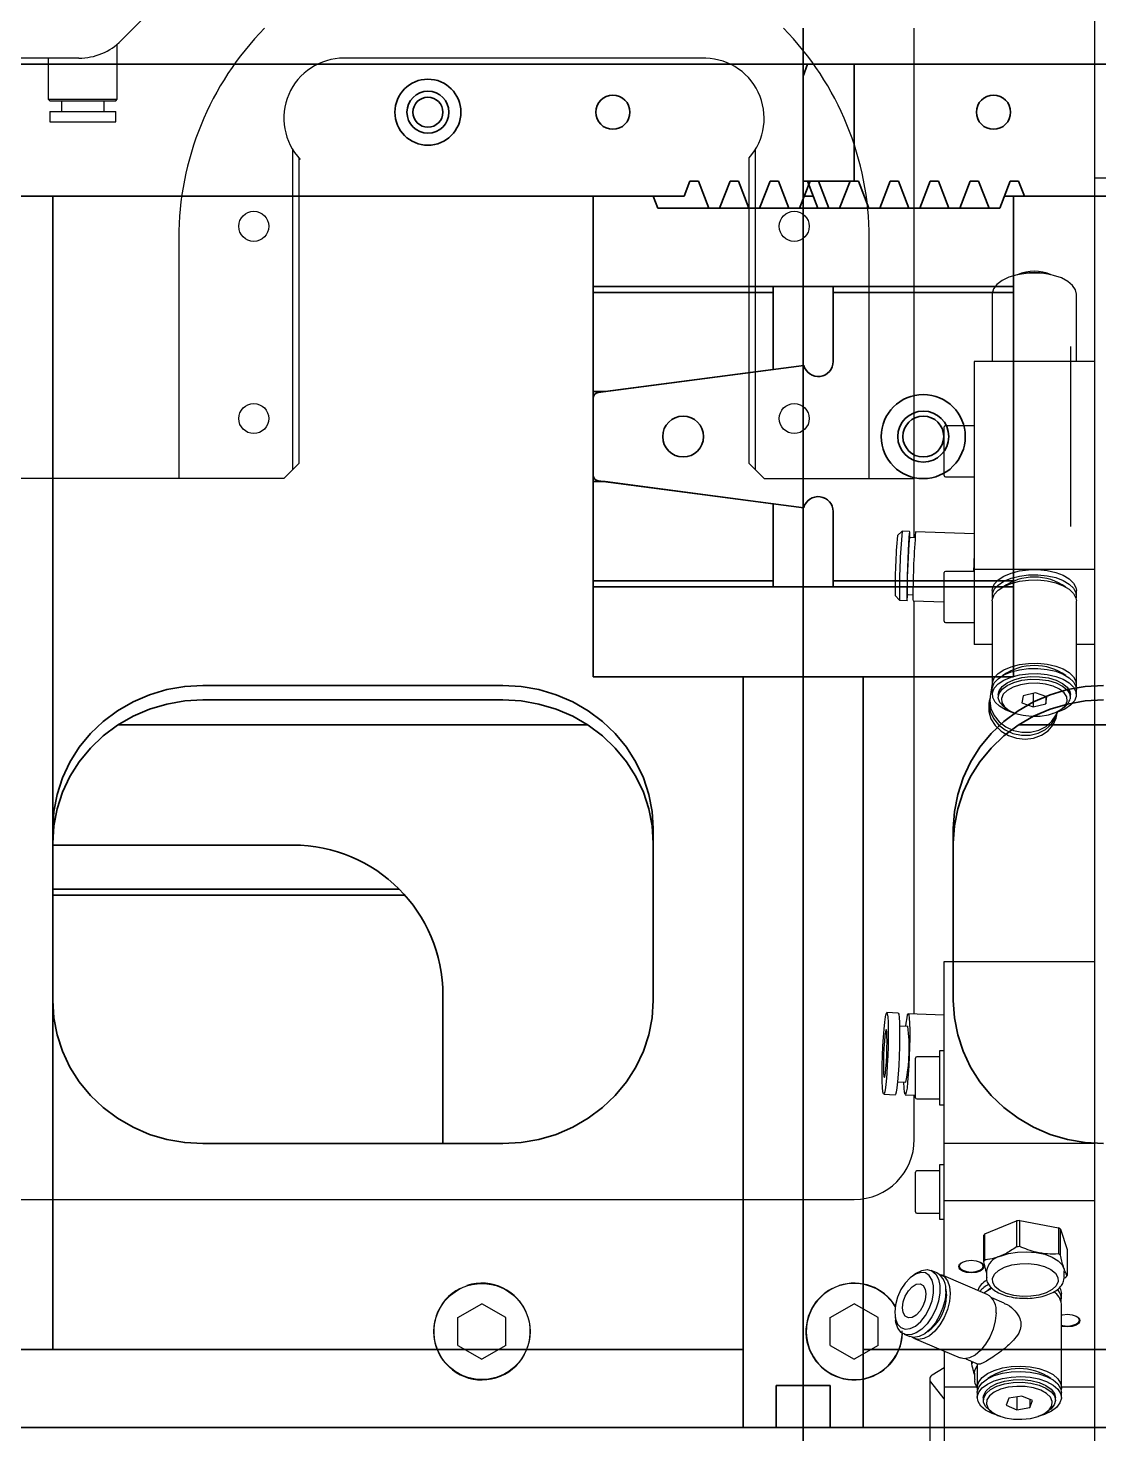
# Model space of a CAD drawing. Header units: inches. Extents: x 16559 to 58559, y 6500 to 36200.
# Drawn here: x 32715.5 to 32893.8, y 29708.2 to 29942.3 of the extents above; entities that cross this region are included whole.
import ezdxf

# ---------------------------------------------------------------- set-up
doc = ezdxf.new("R2010")
doc.units = ezdxf.units.IN
doc.header["$LTSCALE"] = 300
doc.layers.add('GUIDE', color=4, linetype='Continuous', lineweight=35)
doc.layers.add('MORSE', color=41, linetype='Continuous')

# ---------------------------------------------------------------- blocks, each defined once
blk = doc.blocks.new('A$C17fb79fa')
at = {"layer": 'GUIDE'}
for p, q in [((0, 275), (0, 269)), ((4000, 269), (4000, 275)), ((1.77, 269), (0, 269)), ((0, 269), (0, 255)), ((0.71, 269), (0, 267)), ((0, 249.5), (0, 267)), ((8.51, 269), (1.77, 269)), ((1008.51, 269), (8.51, 269)), ((8.51, 269), (8.51, 249.5)), ((4008.51, 269), (3008.51, 269)), ((4008.51, 249.5), (4008.51, 269)), ((0, 249.5), (0, 247)), ((0, 249.5), (8.51, 249.5)), ((2.44, 245), (0.7, 249.5)), ((8.51, 249.5), (9.21, 249.5)), ((9.21, 249.5), (10.95, 245)), ((12.74, 245), (14.48, 249.5)), ((14.48, 249.5), (15.88, 249.5)), ((15.88, 249.5), (17.62, 245)), ((19.4, 245), (21.14, 249.5)), ((21.14, 249.5), (22.55, 249.5)), ((22.55, 249.5), (24.28, 245)), ((26.07, 245), (27.81, 249.5)), ((27.81, 249.5), (29.21, 249.5)), ((29.21, 249.5), (30.95, 245)), ((32.74, 245), (34.48, 249.5)), ((34.48, 249.5), (35.88, 249.5)), ((35.88, 249.5), (36.84, 247)), ((3980.18, 247), (3981.14, 249.5)), ((3981.14, 249.5), (3982.55, 249.5)), ((3982.55, 249.5), (3984.28, 245)), ((3986.07, 245), (3987.81, 249.5)), ((3987.81, 249.5), (3989.21, 249.5)), ((3989.21, 249.5), (3990.95, 245)), ((3992.74, 245), (3994.48, 249.5)), ((3994.48, 249.5), (3995.88, 249.5)), ((3995.88, 249.5), (3997.62, 245)), ((3999.41, 245), (4001.14, 249.5)), ((4001.14, 249.5), (4002.55, 249.5)), ((4002.55, 249.5), (4004.28, 245)), ((4006.07, 245), (4007.81, 249.5)), ((4007.81, 249.5), (4008.51, 249.5)), ((1.67, 247), (0, 247)), ((0, 247), (0, 232)), ((36.84, 247), (33.51, 247)), ((35, 232), (35, 247)), ((980.18, 247), (36.84, 247)), ((3980.18, 247), (3036.84, 247)), ((3875, 239), (3875, 247)), ((3965, 232), (3965, 247)), ((3975.77, 245), (3975, 247)), ((10.95, 245), (2.44, 245)), ((10.95, 245), (12.74, 245)), ((17.62, 245), (12.74, 245)), ((17.62, 245), (19.4, 245)), ((24.28, 245), (19.4, 245)), ((24.28, 245), (26.07, 245)), ((30.95, 245), (26.07, 245)), ((30.95, 245), (32.74, 245)), ((3984.28, 245), (3975.77, 245)), ((3984.28, 245), (3986.07, 245)), ((3990.95, 245), (3986.07, 245)), ((3990.95, 245), (3992.74, 245)), ((3997.62, 245), (3992.74, 245)), ((3997.62, 245), (3999.41, 245)), ((4004.28, 245), (3999.41, 245)), ((4000, 232), (4000, 245)), ((4004.28, 245), (4006.07, 245)), ((3875, 239), (3875, 55)), ((-35, 232), (-5, 232)), ((-35, 231), (-35, 232)), ((-5, 232), (-5, 231)), ((5, 232), (0, 232)), ((0, 218.84), (0, 232)), ((5, 232), (35, 232)), ((5, 231), (5, 232)), ((35, 232), (35, 231)), ((4000, 232), (3965, 232)), ((3965, 182), (3965, 232)), ((4000, 232), (4000, 182)), ((-5, 231), (-35, 231)), ((-35, 214.5), (-35, 231)), ((-5, 231), (-5, 218.18)), ((5, 231), (5, 219.5)), ((35, 231), (5, 231)), ((35, 183), (35, 231)), ((0.09, 218.85), (-34.13, 214.35)), ((-5, 218.18), (-32.98, 214.5)), ((-32.98, 214.5), (-35, 214.5)), ((-35, 213.36), (-35, 200.64)), ((-35, 199.5), (-35, 183)), ((-32.98, 199.5), (-35, 199.5)), ((-34.13, 199.65), (0.09, 195.15)), ((-5, 195.82), (-32.98, 199.5)), ((-5, 183), (-5, 195.82)), ((0, 182), (0, 195.16)), ((5, 194.5), (5, 183)), ((-35, 183), (-5, 183)), ((-35, 182), (-35, 183)), ((-5, 183), (-5, 182)), ((5, 183), (35, 183)), ((5, 182), (5, 183)), ((35, 183), (35, 182)), ((-5, 182), (-35, 182)), ((0, 182), (0, 167)), ((0, 182), (5, 182)), ((35, 182), (5, 182)), ((35, 167), (35, 182)), ((3965, 167), (3965, 182)), ((3965, 182), (4000, 182)), ((4000, 167), (4000, 182)), ((35, 167), (0, 167)), ((0, 167), (0, 49)), ((10, 55), (10, 167)), ((3965, 167), (4000, 167)), ((3990, 55), (3990, 167)), ((4000, 49), (4000, 167)), ((3950, 165.57), (3900, 165.57)), ((3950, 163.16), (3900, 163.16)), ((114.11, 159), (35.89, 159)), ((3964.11, 159), (3885.89, 159)), ((25, 141.73), (25, 113.12)), ((3975, 113.12), (3975, 141.73)), ((3915, 139), (3875, 139)), ((3932.7, 131.66), (3875, 131.66)), ((3933.64, 130.66), (3875, 130.66)), ((3940, 89.28), (3940, 114)), ((3900, 89.28), (3950, 89.28)), ((10, 55), (10, 42)), ((3990, 55), (10, 55)), ((3990, 55), (3990, 42)), ((4.5, 49), (0, 49)), ((0, 49), (0, 42)), ((4.5, 49), (4.5, 42)), ((4000, 49), (3995.5, 49)), ((3995.5, 42), (3995.5, 49)), ((4000, 42), (4000, 49)), ((4000, 42), (0, 42)), ((0, 42), (0, 34)), ((4000, 34), (4000, 42))]:
    blk.add_line(p, q, dxfattribs=at)
at = {"layer": 'GUIDE', "flags": 128}
for points in [[(50, 165.57), (46.99, 165.39), (44.02, 164.87), (41.13, 164.02), (38.38, 162.84), (35.8, 161.35), (33.42, 159.57), (31.29, 157.54), (29.43, 155.27), (27.86, 152.81), (26.62, 150.18), (25.73, 147.43), (25.18, 144.6), (25, 141.73)], [(3900, 165.57), (3896.99, 165.39), (3894.02, 164.87), (3891.13, 164.02), (3888.38, 162.84), (3885.8, 161.35), (3883.42, 159.57), (3881.29, 157.54), (3879.43, 155.27), (3877.86, 152.81), (3876.62, 150.18), (3875.73, 147.43), (3875.18, 144.6), (3875, 141.73)], [(3975, 141.73), (3974.82, 144.6), (3974.27, 147.43), (3973.38, 150.18), (3972.14, 152.81), (3970.57, 155.27), (3968.71, 157.54), (3966.58, 159.57), (3964.2, 161.35), (3961.62, 162.84), (3958.87, 164.02), (3955.98, 164.87), (3953.01, 165.39), (3950, 165.57)], [(50, 163.16), (46.99, 162.98), (44.02, 162.46), (41.13, 161.61), (38.38, 160.43), (35.8, 158.94), (33.42, 157.16), (31.29, 155.13), (29.43, 152.86), (27.86, 150.4), (26.62, 147.77), (25.73, 145.02), (25.18, 142.19), (25, 139.32)], [(3900, 163.16), (3896.99, 162.98), (3894.02, 162.46), (3891.13, 161.61), (3888.38, 160.43), (3885.8, 158.94), (3883.42, 157.16), (3881.29, 155.13), (3879.43, 152.86), (3877.86, 150.4), (3876.62, 147.77), (3875.73, 145.02), (3875.18, 142.19), (3875, 139.32)], [(3975, 139.32), (3974.82, 142.19), (3974.27, 145.02), (3973.38, 147.77), (3972.14, 150.4), (3970.57, 152.86), (3968.71, 155.13), (3966.58, 157.16), (3964.2, 158.94), (3961.62, 160.43), (3958.87, 161.61), (3955.98, 162.46), (3953.01, 162.98), (3950, 163.16)], [(25, 113.12), (25.18, 110.25), (25.73, 107.41), (26.62, 104.67), (27.86, 102.04), (29.43, 99.58), (31.29, 97.31), (33.42, 95.28), (35.8, 93.5), (38.38, 92.01), (41.13, 90.83), (44.02, 89.97), (46.99, 89.45), (50, 89.28)], [(3875, 113.12), (3875.18, 110.25), (3875.73, 107.41), (3876.62, 104.67), (3877.86, 102.04), (3879.43, 99.58), (3881.29, 97.31), (3883.42, 95.28), (3885.8, 93.5), (3888.38, 92.01), (3891.13, 90.83), (3894.02, 89.97), (3896.99, 89.45), (3900, 89.28)], [(3950, 89.28), (3953.01, 89.45), (3955.98, 89.97), (3958.87, 90.83), (3961.62, 92.01), (3964.2, 93.5), (3966.58, 95.28), (3968.71, 97.31), (3970.57, 99.58), (3972.14, 102.04), (3973.38, 104.67), (3974.27, 107.41), (3974.82, 110.25), (3975, 113.12)]]:
    blk.add_lwpolyline(points, dxfattribs=at)
at = {"layer": 'GUIDE'}
for centre, radius in [((3937.5, 261), 5.5), ((3937.5, 261), 3.5), ((31.7, 261), 2.85), ((3937.5, 261), 2.5), ((3968.3, 261), 2.85), ((20, 207), 7), ((20, 207), 4.25), ((20, 207), 3.4), ((3980, 207), 3.4)]:
    blk.add_circle(centre, radius, dxfattribs=at)
for centre, radius, start, end in [((2.5, 219.5), 2.5, 195, 0), ((-34, 213.36), 1, 97.5, 180), ((-34, 200.64), 1, 180, 262.5), ((2.5, 194.5), 2.5, 0, 165), ((3915, 114), 25, 0, 90)]:
    blk.add_arc(centre, radius, start, end, dxfattribs=at)
blk = doc.blocks.new('A$C35a7cedc1')
at = {"layer": 'MORSE'}
for p, q in [((48.5, -150), (48.5, -699.5)), ((-104.43, -389.93), (-113.57, -399.07)), ((18.5, -481.83), (18.5, -397)), ((-114.25, -408.85), (-114.25, -399.69)), ((-120.64, -402), (-161.5, -402)), ((-125.75, -402), (-125.75, -408.85)), ((-16.5, -402), (-76.5, -402)), ((-125.75, -408.85), (-125.5, -409.1)), ((-125.75, -408.85), (-114.25, -408.85)), ((-125.5, -409.1), (-114.5, -409.1)), ((-123.55, -409.1), (-123.55, -410.9)), ((-116.45, -410.9), (-116.45, -409.1)), ((-114.5, -409.1), (-114.25, -408.85)), ((-125.5, -410.9), (-125.5, -412.6)), ((-125.5, -410.9), (-114.5, -410.9)), ((-114.5, -412.6), (-114.5, -410.9)), ((-125.5, -412.6), (-114.5, -412.6)), ((-85, -470.5), (-85, -417.27)), ((-84, -418.61), (-84, -469.5)), ((-9, -469.5), (-9, -418.61)), ((-8, -417.27), (-8, -470.5)), ((60.5, -422), (48.5, -422)), ((-104, -432), (-104, -472)), ((11, -472), (11, -432)), ((31.5, -441.19), (31.5, -441.27)), ((31.5, -441.27), (31.5, -452.49)), ((45.5, -452.49), (45.5, -441.27)), ((28.5, -452.49), (28.5, -499.64)), ((48.5, -452.49), (28.5, -452.49)), ((23.5, -471.49), (23.5, -463.39)), ((28.5, -463.19), (23.7, -463.19)), ((-84, -469.5), (-86.5, -472)), ((-6.5, -472), (-9, -469.5)), ((-86.5, -472), (-151.5, -472)), ((-6.5, -472), (18.5, -472)), ((23.7, -471.69), (28.5, -471.69)), ((16.48, -480.76), (15.7, -481.48)), ((17.73, -480.81), (16.48, -480.76)), ((18.62, -481.84), (17.69, -481.8)), ((28.5, -481.2), (18.73, -480.84)), ((23.5, -495.74), (23.5, -487.64)), ((28.5, -487.44), (23.7, -487.44)), ((48.5, -487.14), (28.5, -487.14)), ((15.34, -491.47), (16.06, -492.25)), ((17.35, -491.3), (18.28, -491.33)), ((31.5, -490.64), (31.5, -491.5)), ((45.5, -491.5), (45.5, -490.64)), ((16.06, -492.25), (17.31, -492.3)), ((18.31, -492.33), (23.5, -492.52)), ((18.5, -561.12), (18.5, -492.34)), ((31.5, -492.37), (31.5, -506.22)), ((45.47, -491.8), (45.45, -491.93)), ((45.5, -506.22), (45.5, -492.37)), ((23.7, -495.94), (28.5, -495.94)), ((31.5, -499.64), (28.5, -499.64)), ((48.5, -499.64), (45.5, -499.64)), ((31.5, -506.13), (31.13, -508.29)), ((31.5, -507.09), (31.5, -507.96)), ((38.7, -507.67), (36.61, -508.16)), ((38.3, -507.76), (38.3, -509.97)), ((40.59, -508.33), (38.7, -507.67)), ((45.47, -506.52), (45.45, -506.66)), ((45.5, -507.96), (45.5, -507.09)), ((31.05, -508.79), (30.94, -509.41)), ((32.5, -507.96), (32.5, -508.39)), ((33.6, -510.12), (34.01, -510.41)), ((36.61, -508.16), (36.41, -509.31)), ((36.41, -509.31), (38.3, -509.97)), ((38.3, -509.97), (40.39, -509.48)), ((40.39, -508.26), (40.39, -509.48)), ((40.39, -509.48), (40.59, -508.33)), ((42.99, -510.41), (43.4, -510.12)), ((44.5, -508.39), (44.5, -507.96)), ((42.27, -511.35), (42.36, -510.88)), ((23.5, -552.37), (48.5, -552.37)), ((23.5, -604.77), (23.5, -552.37)), ((15.81, -560.97), (13.92, -560.91)), ((23.5, -561.31), (17.51, -561.09)), ((17.43, -563.19), (16.05, -563.14)), ((23.5, -561.87), (23.5, -561.87)), ((48.5, -561.87), (48.5, -561.87)), ((18.7, -575.07), (18.7, -568.47)), ((22.7, -568.27), (18.9, -568.27)), ((23.5, -567.27), (22.7, -567.27)), ((22.7, -567.27), (22.7, -576.27)), ((15.71, -572.43), (17.09, -572.48)), ((13.42, -574.5), (15.31, -574.57)), ((17.01, -574.58), (18.7, -574.64)), ((18.5, -582), (18.5, -574.63)), ((18.9, -575.27), (22.7, -575.27)), ((22.7, -576.27), (23.5, -576.27)), ((48.5, -582.68), (23.5, -582.68)), ((22.7, -587.27), (18.9, -587.27)), ((23.5, -586.27), (22.7, -586.27)), ((22.7, -586.27), (22.7, -595.27)), ((18.7, -594.07), (18.7, -587.47)), ((-158.7, -592), (8.5, -592)), ((18.9, -594.27), (22.7, -594.27)), ((23.5, -592.18), (48.5, -592.18)), ((22.7, -595.27), (23.5, -595.27)), ((30.23, -597.76), (35.53, -595.58)), ((35.53, -595.58), (35.53, -599.91)), ((36.08, -599.87), (36.08, -595.54)), ((36.08, -595.54), (42.5, -596.75)), ((42.5, -596.75), (42.5, -601.08)), ((30.03, -598.02), (30.03, -602.35)), ((30.23, -602.09), (30.23, -597.76)), ((42.86, -601.29), (42.86, -596.96)), ((42.86, -596.96), (43.97, -600.35)), ((43.97, -600.35), (43.97, -604.68)), ((18.7, -604.39), (18.18, -604.76)), ((22.27, -604.25), (21.31, -603.84)), ((30.64, -607.81), (23.03, -604.57)), ((30.52, -603.95), (30.52, -604.99)), ((43.48, -604.99), (43.47, -605.16)), ((43.48, -604.99), (43.48, -603.95)), ((43.55, -605.08), (43.77, -604.94)), ((-57.15, -606.83), (-57.13, -606.87)), ((-55.98, -606.39), (-56, -606.35)), ((4.85, -606.83), (4.87, -606.87)), ((6.02, -606.39), (6, -606.35)), ((33.47, -609.29), (31.41, -608.41)), ((43, -608.55), (43, -607.68)), ((-57.5, -611.69), (-53.5, -609.38)), ((-49.5, -611.69), (-53.5, -609.38)), ((4.5, -611.69), (8.5, -609.38)), ((12.5, -611.69), (8.5, -609.38)), ((43, -623.27), (43, -609.42)), ((-57.5, -616.31), (-57.5, -611.69)), ((-49.5, -616.31), (-49.5, -611.69)), ((4.5, -616.31), (4.5, -611.69)), ((12.5, -616.31), (12.5, -611.69)), ((15.3, -611.52), (15.39, -612.16)), ((16.81, -614.42), (17.76, -614.83)), ((18.52, -615.15), (26.13, -618.39)), ((-57.5, -616.31), (-53.5, -618.62)), ((-49.5, -616.31), (-53.5, -618.62)), ((4.5, -616.31), (8.5, -618.62)), ((12.5, -616.31), (8.5, -618.62)), ((23.5, -617.27), (23.5, -632.68)), ((21.5, -621.19), (23.5, -619.98)), ((27.1, -618.53), (29.17, -619.41)), ((28.03, -618.93), (28.03, -619.35)), ((28.23, -619.09), (28.23, -619.01)), ((29, -619.34), (29, -623.27)), ((21.07, -621.9), (21.07, -636.4)), ((23.5, -625.18), (21.25, -622.4)), ((28.52, -620.95), (28.52, -621.99)), ((23.5, -623.18), (28.9, -623.18)), ((29, -624.14), (29, -625)), ((36.42, -624.74), (34.24, -625.12)), ((35.58, -624.88), (35.58, -627.01)), ((38.18, -625.48), (36.42, -624.74)), ((43, -623.18), (48.5, -623.18)), ((43, -625), (43, -624.14)), ((30, -625), (30, -625.44)), ((31.1, -627.17), (31.51, -627.46)), ((34.24, -625.12), (33.82, -626.26)), ((33.82, -626.26), (35.58, -627.01)), ((35.58, -627.01), (37.76, -626.62)), ((37.76, -625.31), (37.76, -626.62)), ((37.76, -626.62), (38.18, -625.48)), ((40.49, -627.46), (40.9, -627.17)), ((42, -625.44), (42, -625))]:
    blk.add_line(p, q, dxfattribs=at)
at = {"layer": 'MORSE', "color": 4}
blk.add_line((44.5, -450), (44.5, -480), dxfattribs=at)
at = {"layer": 'MORSE', "flags": 128}
for points in [[(45.5, -441.27), (45.36, -440.58), (44.88, -439.83), (44.08, -439.16), (43, -438.59), (41.69, -438.16), (40.22, -437.88), (38.67, -437.77), (37.11, -437.84), (35.62, -438.08), (34.27, -438.48), (33.14, -439.02), (32.27, -439.68), (31.72, -440.41), (31.5, -441.19)], [(17.76, -481.81), (17.76, -481.26), (17.74, -480.87), (17.71, -480.84), (17.67, -481.17), (17.62, -481.83), (17.56, -482.8), (17.5, -483.99), (17.44, -485.35), (17.39, -486.79), (17.34, -488.21), (17.31, -489.53), (17.28, -490.66), (17.28, -491.53)], [(31.5, -490.64), (31.53, -490.34), (31.83, -489.57), (32.47, -488.85), (33.42, -488.23), (34.62, -487.72), (36.01, -487.36), (37.53, -487.17), (39.1, -487.15), (40.63, -487.3), (42.06, -487.62), (43.31, -488.09), (44.32, -488.69), (45.04, -489.39), (45.43, -490.15), (45.5, -490.64)], [(31.5, -492.37), (31.53, -492.07), (31.83, -491.3), (32.47, -490.59), (33.42, -489.96), (34.62, -489.46), (36.01, -489.1), (37.53, -488.9), (39.1, -488.88), (40.63, -489.03), (42.06, -489.35), (43.31, -489.83), (44.32, -490.43), (45.04, -491.12), (45.43, -491.88), (45.5, -492.37)], [(31.55, -491.93), (31.53, -491.2), (31.83, -490.43), (32.47, -489.72), (33.42, -489.09), (34.62, -488.59), (36.01, -488.23), (37.53, -488.04), (39.1, -488.01), (40.63, -488.17), (42.06, -488.49), (43.31, -488.96), (44.32, -489.56), (45.04, -490.26), (45.43, -491.02), (45.47, -491.8)], [(17.28, -491.53), (17.28, -492.09), (17.31, -492.3), (17.34, -492.15), (17.39, -491.64), (17.41, -491.3)], [(17.32, -490.66), (17.33, -491.15), (17.35, -491.3)], [(31.55, -506.66), (31.53, -505.93), (31.83, -505.16), (32.47, -504.44), (33.42, -503.82), (34.62, -503.31), (36.01, -502.95), (37.53, -502.76), (39.1, -502.74), (40.63, -502.89), (42.06, -503.21), (43.31, -503.68), (44.32, -504.28), (45.04, -504.98), (45.43, -505.74), (45.47, -506.52)], [(31.5, -507.09), (31.53, -506.79), (31.83, -506.02), (32.47, -505.31), (33.42, -504.68), (34.62, -504.18), (36.01, -503.82), (37.53, -503.62), (39.1, -503.6), (40.63, -503.76), (42.06, -504.08), (43.31, -504.55), (44.32, -505.15), (45.04, -505.84), (45.43, -506.6), (45.5, -507.09)], [(35.41, -511.1), (34.94, -510.97), (33.69, -510.5), (32.68, -509.9), (31.96, -509.2), (31.57, -508.44), (31.53, -507.66), (31.83, -506.89), (32.47, -506.17), (33.42, -505.55), (34.62, -505.04), (36.01, -504.68), (37.53, -504.49), (39.1, -504.47), (40.63, -504.62), (42.06, -504.94), (43.31, -505.41), (44.32, -506.01), (45.04, -506.71), (45.43, -507.47), (45.47, -508.25)], [(32.5, -507.96), (32.63, -507.33), (33.13, -506.62), (33.96, -505.99), (35.08, -505.49), (36.42, -505.14), (37.88, -504.97), (39.38, -504.99), (40.83, -505.19), (42.13, -505.57), (43.21, -506.1), (43.98, -506.74), (44.42, -507.46), (44.5, -507.96)], [(33.6, -510.12), (33.36, -509.94), (32.75, -509.25), (32.5, -508.51), (32.63, -507.76), (33.13, -507.05), (33.96, -506.43), (35.08, -505.92), (36.42, -505.58), (37.88, -505.4), (39.38, -505.42), (40.83, -505.62), (42.13, -506), (43.21, -506.53), (43.98, -507.17), (44.42, -507.89), (44.48, -508.64)], [(43.98, -509.06), (43.91, -508.34), (43.48, -507.65), (42.71, -507.05), (41.65, -506.57), (40.37, -506.24), (38.97, -506.08), (37.53, -506.11), (36.17, -506.33), (34.96, -506.72), (33.99, -507.25), (33.33, -507.89), (33.02, -508.59), (33.09, -509.3), (33.52, -509.99), (34.29, -510.59), (35.35, -511.08), (36.63, -511.41), (38.03, -511.56), (39.47, -511.53), (40.83, -511.31), (42.04, -510.92), (43.01, -510.39), (43.67, -509.76), (43.98, -509.06)], [(30.94, -509.41), (30.92, -509.51), (30.92, -510.76), (31.28, -511.99), (31.97, -513.11), (32.95, -514.06), (34.17, -514.78), (35.53, -515.23), (36.97, -515.37), (38.38, -515.19), (39.68, -514.72), (40.78, -513.97), (41.63, -512.99), (42.16, -511.86), (42.27, -511.35)], [(31.1, -508.54), (30.98, -509.51), (31.16, -510.76), (31.69, -511.94), (32.54, -512.99), (33.64, -513.83), (34.94, -514.42), (36.35, -514.71), (37.79, -514.69), (39.15, -514.37), (40.37, -513.75), (41.35, -512.88), (42.04, -511.82), (42.35, -510.88)], [(31.13, -508.29), (31.07, -509.01), (31.25, -510.26), (31.78, -511.44), (32.62, -512.49), (33.73, -513.33), (35.03, -513.92), (36.44, -514.21), (37.87, -514.2), (39.24, -513.87), (40.45, -513.25), (41.43, -512.38), (42.13, -511.32), (42.3, -510.9)], [(45.47, -508.25), (45.17, -509.02), (44.53, -509.74), (43.58, -510.36), (42.38, -510.87), (41.59, -511.1)], [(13.17, -571.09), (13.18, -569.64), (13.22, -568.09), (13.29, -566.51), (13.37, -565), (13.47, -563.64), (13.58, -562.49), (13.7, -561.62), (13.81, -561.09), (13.92, -560.91), (14.01, -561.09), (14.09, -561.63), (14.14, -562.5), (14.16, -563.65), (14.16, -565.02), (14.14, -566.53), (14.09, -568.1), (14.01, -569.66), (13.92, -571.11), (13.81, -572.37), (13.7, -573.38), (13.58, -574.09), (13.47, -574.45), (13.37, -574.45), (13.29, -574.08), (13.22, -573.37), (13.18, -572.36), (13.17, -571.09)], [(15.81, -560.97), (15.91, -561.16), (15.98, -561.7), (16.03, -562.57), (16.06, -563.72), (16.06, -565.09), (16.03, -566.6), (15.98, -568.17), (15.91, -569.73), (15.81, -571.17), (15.71, -572.44), (15.59, -573.45), (15.48, -574.16), (15.37, -574.52), (15.31, -574.57)], [(17.12, -563.17), (17.17, -562.66), (17.29, -561.8), (17.4, -561.27), (17.51, -561.09), (17.6, -561.27), (17.67, -561.81), (17.72, -562.67), (17.75, -563.81), (17.75, -565.17), (17.72, -566.67), (17.67, -568.23), (17.6, -569.77), (17.51, -571.21), (17.4, -572.47), (17.29, -573.47), (17.17, -574.17), (17.06, -574.53), (16.96, -574.53), (16.88, -574.17), (16.82, -573.46), (16.78, -572.47)], [(13.96, -565.71), (13.95, -564.77), (13.91, -564.1), (13.85, -563.75), (13.78, -563.75), (13.69, -564.1), (13.6, -564.77), (13.52, -565.7), (13.45, -566.81), (13.4, -567.99), (13.38, -569.16), (13.38, -570.19), (13.4, -571), (13.45, -571.52), (13.52, -571.7), (13.6, -571.52), (13.69, -571.01), (13.78, -570.2), (13.85, -569.17), (13.91, -568), (13.95, -566.82), (13.96, -565.71)], [(32.89, -601.44), (34.21, -601.02), (35.69, -600.77), (37.25, -600.71), (38.79, -600.83), (40.23, -601.14), (41.48, -601.61), (42.47, -602.21), (43.15, -602.92), (43.46, -603.68), (43.48, -603.95)], [(18.7, -604.39), (18.83, -604.3), (19.76, -603.83), (20.65, -603.69), (21.44, -603.9), (22.08, -604.43), (22.53, -605.26), (22.76, -606.34), (22.76, -607.58), (22.53, -608.93), (22.08, -610.29), (21.44, -611.57), (20.65, -612.71), (19.76, -613.61), (18.83, -614.24), (17.91, -614.54), (17.06, -614.51), (16.34, -614.14), (15.79, -613.45), (15.45, -612.49), (15.39, -612.16)], [(28, -604.23), (27.2, -604.15), (26.52, -603.93), (26.06, -603.59), (25.9, -603.18), (26.06, -602.78), (26.52, -602.44), (27.2, -602.21), (28, -602.13), (28.8, -602.21), (29.48, -602.44), (29.94, -602.78), (30.1, -603.18), (29.94, -603.59), (29.48, -603.93), (28.8, -604.15), (28, -604.23)], [(26.33, -602.55), (26.15, -602.72), (26, -603.1), (26.15, -603.48), (26.59, -603.8), (27.23, -604.02), (28, -604.1), (28.77, -604.02), (29.41, -603.8), (29.85, -603.48), (30, -603.1)], [(30, -603.1), (29.85, -602.72), (29.67, -602.55)], [(33.52, -603.3), (34.74, -602.92), (36.11, -602.71), (37.54, -602.69), (38.94, -602.85), (40.2, -603.19), (41.24, -603.68), (42, -604.29), (42.41, -604.98), (42.46, -605.69), (42.13, -606.39), (41.46, -607.02), (40.48, -607.54), (39.26, -607.92), (37.89, -608.13), (36.46, -608.15), (35.06, -607.99), (33.8, -607.65), (32.76, -607.16), (32, -606.55), (31.59, -605.86), (31.54, -605.15), (31.87, -604.45), (32.54, -603.82), (33.52, -603.3)], [(15.25, -610.79), (15.37, -611.89), (15.72, -612.76), (16.28, -613.35), (17, -613.61), (17.83, -613.51), (18.71, -613.08), (19.58, -612.33), (20.36, -611.33), (21, -610.14), (21.46, -608.87), (21.7, -607.59), (21.7, -606.41), (21.46, -605.42), (21, -604.68), (20.36, -604.25), (19.58, -604.17), (18.71, -604.44), (17.83, -605.04), (17, -605.92), (16.28, -607.02), (15.72, -608.26), (15.37, -609.55), (15.25, -610.79)], [(20.44, -607.75), (20.32, -608.7), (19.98, -609.68), (19.46, -610.57), (18.83, -611.25), (18.15, -611.64), (17.52, -611.71), (17, -611.43), (16.66, -610.85), (16.54, -610.03), (16.66, -609.07), (17, -608.09), (17.52, -607.21), (18.15, -606.53), (18.83, -606.13), (19.46, -606.07), (19.98, -606.34), (20.32, -606.93), (20.44, -607.75)], [(22.63, -604.45), (22.77, -604.48), (23.49, -604.86), (24.04, -605.54), (24.38, -606.5), (24.5, -607.67)], [(23.74, -607.35), (23.62, -608.65), (23.28, -610.02), (22.73, -611.35), (22.01, -612.57), (21.16, -613.6), (20.25, -614.37), (19.31, -614.84), (18.43, -614.97), (17.76, -614.83)], [(24.5, -607.67), (24.38, -608.98), (24.04, -610.34), (23.49, -611.67), (22.77, -612.89), (21.93, -613.92), (21.01, -614.69), (20.08, -615.16), (19.19, -615.3), (18.4, -615.09), (18.16, -614.95)], [(23.73, -606.97), (23.74, -607.01), (23.85, -608.05)], [(30.06, -607.57), (30.67, -607.15), (31.39, -606.78)], [(30.74, -607.11), (31.2, -606.75), (31.29, -606.69)], [(42.72, -606.71), (42.87, -607.02), (43, -607.68)], [(32.12, -610.91), (32, -612.22), (31.65, -613.58), (31.1, -614.92), (30.38, -616.13), (29.54, -617.16), (28.62, -617.93), (27.69, -618.4), (26.8, -618.54), (26.13, -618.39)], [(43, -611.26), (43.2, -611.21), (44, -611.13), (44.8, -611.21), (45.48, -611.44), (45.94, -611.78), (46.1, -612.18), (45.94, -612.59), (45.48, -612.93), (44.8, -613.15), (44, -613.23)], [(43, -612.96), (43.23, -613.02), (44, -613.1), (44.77, -613.02), (45.41, -612.8), (45.85, -612.48), (46, -612.1)], [(44, -613.23), (43.2, -613.15), (43, -613.11)], [(46, -612.1), (45.85, -611.72), (45.67, -611.55)], [(28.52, -620.95), (28.6, -620.43), (29, -619.72)], [(29.05, -623.71), (29, -623.16), (29.23, -622.38), (29.79, -621.65), (30.67, -621), (31.81, -620.47), (33.17, -620.07), (34.66, -619.84), (36.23, -619.77), (37.78, -619.89), (39.24, -620.17), (40.54, -620.61), (41.61, -621.18), (42.4, -621.86), (42.87, -622.6), (43, -623.39), (42.95, -623.71)], [(29, -624.14), (29, -624.03), (29.23, -623.25), (29.79, -622.52), (30.67, -621.87), (31.81, -621.33), (33.17, -620.94), (34.66, -620.7), (36.23, -620.64), (37.78, -620.75), (39.24, -621.04), (40.54, -621.47), (41.61, -622.05), (42.4, -622.72), (42.87, -623.47), (43, -624.14)], [(31.46, -627.67), (30.39, -627.1), (29.6, -626.42), (29.13, -625.67), (29, -624.89), (29.23, -624.12), (29.79, -623.39), (30.67, -622.74), (31.81, -622.2), (33.17, -621.8), (34.66, -621.57), (36.23, -621.51), (37.78, -621.62), (39.24, -621.9), (40.54, -622.34), (41.61, -622.91), (42.4, -623.59), (42.87, -624.34), (43, -625.12), (42.77, -625.89), (42.21, -626.62), (41.33, -627.27), (40.19, -627.81), (39.09, -628.14)], [(30, -625), (30.06, -624.59), (30.45, -623.86), (31.2, -623.21), (32.24, -622.67), (33.52, -622.27), (34.96, -622.05), (36.46, -622.01), (37.94, -622.17), (39.29, -622.5), (40.43, -622.98), (41.3, -623.6), (41.83, -624.3), (42, -625)], [(31.1, -627.17), (31.1, -627.17), (30.39, -626.5), (30.04, -625.77), (30.06, -625.02), (30.45, -624.29), (31.2, -623.64), (32.24, -623.1), (33.52, -622.71), (34.96, -622.48), (36.46, -622.45), (37.94, -622.6), (39.29, -622.93), (40.43, -623.42), (41.3, -624.03), (41.83, -624.73), (42, -625.48), (41.79, -626.23), (41.22, -626.92), (40.9, -627.17)], [(32.43, -627.96), (33.64, -628.35), (35.01, -628.58), (36.44, -628.61), (37.84, -628.46), (39.12, -628.14), (40.19, -627.65), (40.97, -627.05), (41.41, -626.37), (41.48, -625.65), (41.18, -624.95), (40.53, -624.31), (39.57, -623.78), (38.36, -623.39), (36.99, -623.17), (35.56, -623.13), (34.16, -623.28), (32.88, -623.61), (31.81, -624.09), (31.03, -624.69), (30.59, -625.37), (30.52, -626.09), (30.82, -626.79), (31.47, -627.43), (32.43, -627.96)], [(32.91, -628.14), (32.76, -628.11), (31.46, -627.67)]]:
    blk.add_lwpolyline(points, dxfattribs=at)
at = {"layer": 'MORSE'}
for centre, radius in [((-91.5, -430), 2.5), ((-1.5, -430), 2.5), ((-91.5, -462), 2.5), ((-1.5, -462), 2.5), ((-53.5, -614), 8)]:
    blk.add_circle(centre, radius, dxfattribs=at)
for centre, radius, start, end in [((-54, -432), 50, 135.573, 180), ((-39, -432), 50, 0, 44.427), ((-120.64, -392), 10, 270, 315), ((-76.5, -412), 10, 90, 223.4535), ((-16.5, -412), 10, 318.5904, 92.6367), ((38.5, -444.71), 7.22, 67.0655, 112.9345), ((38.5, -446.8), 9.09, 78.4976, 101.5024), ((23.7, -463.39), 0.2, 90, 180), ((23.7, -471.49), 0.2, 180, 270), ((102.76, -489.65), 87.44, 174.6397, 181.1944), ((119.37, -490.26), 103.33, 174.7272, 181.107), ((117.8, -490.45), 100.48, 175.0669, 180.1235), ((149.26, -491.69), 130.98, 175.2476, 179.9429), ((277.67, -495.98), 249.45, 177.3074, 178.0382), ((272.12, -495.8), 243.89, 177.3172, 178.0353), ((23.7, -487.64), 0.2, 90, 180), ((38.5, -497.58), 9.18, 55.0235, 124.9765), ((20.28, -491.87), 2.03, 171.4412, 193.3537), ((23.7, -495.74), 0.2, 180, 270), ((38.5, -512.3), 9.18, 55.0235, 124.9765), ((41.98, -507.95), 2.59, 303.1711, 344.5088), ((-10.73, -566.8), 28.39, 348.4654, 7.3184), ((18.9, -568.47), 0.2, 90, 180), ((18.9, -575.07), 0.2, 180, 270), ((8.5, -582), 10, 270, 0), ((18.9, -587.47), 0.2, 90, 180), ((18.9, -594.07), 0.2, 180, 270), ((36.98, -609.77), 14.26, 93.5892, 95.8053), ((39.55, -601.99), 6.02, 56.6389, 60.5795), ((32.49, -599.67), 2.96, 139.8048, 146.1293), ((33.58, -604.47), 3.11, 102.8236, 170.3043), ((36.98, -614.1), 14.26, 93.5892, 95.8053), ((39.55, -606.32), 6.02, 56.6389, 60.5795), ((32.49, -604), 2.96, 139.8048, 146.1293), ((-53.5, -614), 8.05, 116.9756, 108.0698), ((8.5, -614), 8, 31.4776, 0.9634), ((8.5, -614), 8.05, 31.8959, 108.0698), ((20.67, -606.91), 3.1, 351.8107, 59.0708), ((31.99, -608.24), 3.11, 117.668, 159.4274), ((41.51, -603.03), 2.96, 319.8048, 326.1293), ((8.5, -614), 8.05, 116.9756, 357.9843), ((16.67, -608.07), 7.19, 304.4981, 0.1643), ((32.91, -610.15), 4.47, 116.9842, 140.5797), ((29.05, -610.47), 3.1, 351.8107, 59.0708), ((40.42, -609.64), 2.59, 4.8981, 59.7752), ((40.88, -608.58), 2.11, 349.0157, 47.0391), ((30.49, -621), 2.96, 139.8048, 146.1293), ((36, -629.36), 9.18, 55.0581, 124.9419), ((21.88, -621.9), 0.799, 118.126, 218.8572)]:
    blk.add_arc(centre, radius, start, end, dxfattribs=at)
for points, knots in [([(35.53, -599.91), (34.92, -600.32), (33.34, -601.38), (31.51, -601.93), (30.39, -602.07), (30.23, -602.09)], [0, 0, 0, 0, 0.352191, 0.905246, 1, 1, 1, 1]), ([(42.5, -601.08), (41.9, -601.1), (40.69, -601.13), (38.51, -600.81), (36.99, -600.22), (36.08, -599.87)], [0, 0, 0, 0, 0.284197, 0.574865, 1, 1, 1, 1]), ([(43.97, -604.68), (43.87, -604.49), (43.66, -604.12), (43.28, -603.06), (43.01, -601.95), (42.86, -601.29)], [0, 0, 0, 0, 0.284197, 0.574865, 1, 1, 1, 1]), ([(30.03, -602.35), (30.13, -602.81), (30.29, -603.51), (30.46, -604.03), (30.52, -604.21)], [0, 0, 0, 0, 0.649074, 1, 1, 1, 1]), ([(30.56, -604.99), (30.55, -605.12), (30.52, -605.51), (30.82, -606.14), (31.39, -606.83), (32.24, -607.42), (33.32, -607.92), (34.6, -608.27), (35.9, -608.46), (36.76, -608.46), (37.14, -608.46)], [0, 0, 0, 0, 0.061576, 0.190479, 0.321329, 0.459581, 0.602118, 0.74466, 0.886502, 1, 1, 1, 1]), ([(37.14, -608.46), (37.24, -608.47), (37.8, -608.49), (38.84, -608.36), (40.17, -608.08), (41.35, -607.64), (42.34, -607.06), (43.02, -606.38), (43.4, -605.74), (43.42, -605.33), (43.43, -605.19)], [0, 0, 0, 0, 0.029793, 0.180592, 0.331747, 0.483748, 0.637175, 0.792264, 0.927545, 1, 1, 1, 1]), ([(33.47, -609.31), (33.52, -609.33), (34.07, -609.48), (35.01, -610.23), (35.95, -611.38), (36.26, -612.34), (36.27, -612.77), (36.27, -612.85)], [0, 0, 0, 0, 0.036269, 0.386293, 0.718975, 0.953212, 1, 1, 1, 1]), ([(36.27, -612.85), (36.22, -613.21), (36.11, -614.06), (35.15, -615.38), (33.76, -616.68), (32.25, -617.82), (30.99, -618.67), (30.04, -619.2), (29.42, -619.46), (29.26, -619.4), (29.18, -619.38)], [0, 0, 0, 0, 0.09902, 0.231487, 0.40799, 0.550604, 0.670685, 0.791065, 0.905626, 1, 1, 1, 1]), ([(28.03, -619.35), (28.13, -619.81), (28.29, -620.51), (28.46, -621.03), (28.52, -621.21)], [0, 0, 0, 0, 0.649074, 1, 1, 1, 1]), ([(28.56, -621.99), (28.55, -622.12), (28.52, -622.51), (28.72, -622.99), (28.98, -623.28), (29.05, -623.36)], [0, 0, 0, 0, 0.259784, 0.803618, 1, 1, 1, 1])]:
    blk.add_open_spline(points, degree=3, knots=knots, dxfattribs=at)

msp = doc.modelspace()

# ---------------------------------------------------------------- block references
at = {"layer": 'GUIDE'}
for p in [(28844.563, 29667.28), (32844.563, 29667.28)]:
    msp.add_blockref('A$C17fb79fa', p, dxfattribs=at)
at = {"layer": 'MORSE'}
msp.add_blockref('A$C35a7cedc1', (32844.563, 30339.28), dxfattribs=at)

doc.saveas('drawing.dxf')
